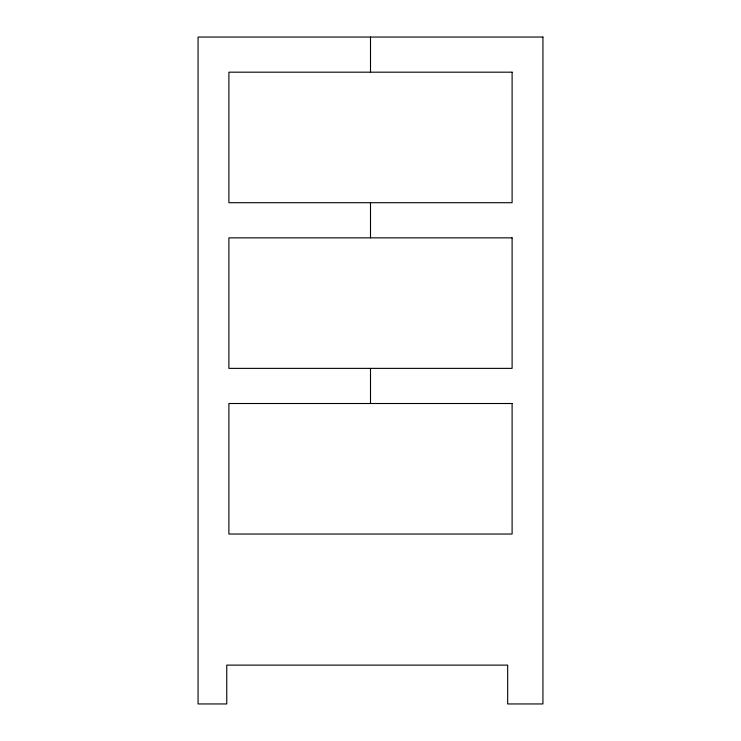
<?xml version="1.0" encoding="UTF-8"?>
<svg xmlns="http://www.w3.org/2000/svg" width="741" height="741" viewBox="0 0 741 741"><rect width="100%" height="100%" fill="white"/><g stroke="black" fill="none" stroke-linecap="round" stroke-linejoin="round"><path stroke-width="1.11" d="M370.5 37.05L370.5 72.183M370.5 202.71L370.5 237.852M370.5 368.37L370.5 403.512M542.931 37.05L198.069 37.05L198.069 703.95L226.755 703.95L226.755 665.122L507.668 665.122L507.668 703.95L542.931 703.95L542.931 37.05M512.105 72.183L228.895 72.183L228.895 202.71L512.105 202.71L512.105 72.183M512.105 237.852L228.895 237.852L228.895 368.37L512.105 368.37L512.105 237.852M512.105 403.512L228.895 403.512L228.895 534.039L512.105 534.039L512.105 403.512"/></g></svg>
